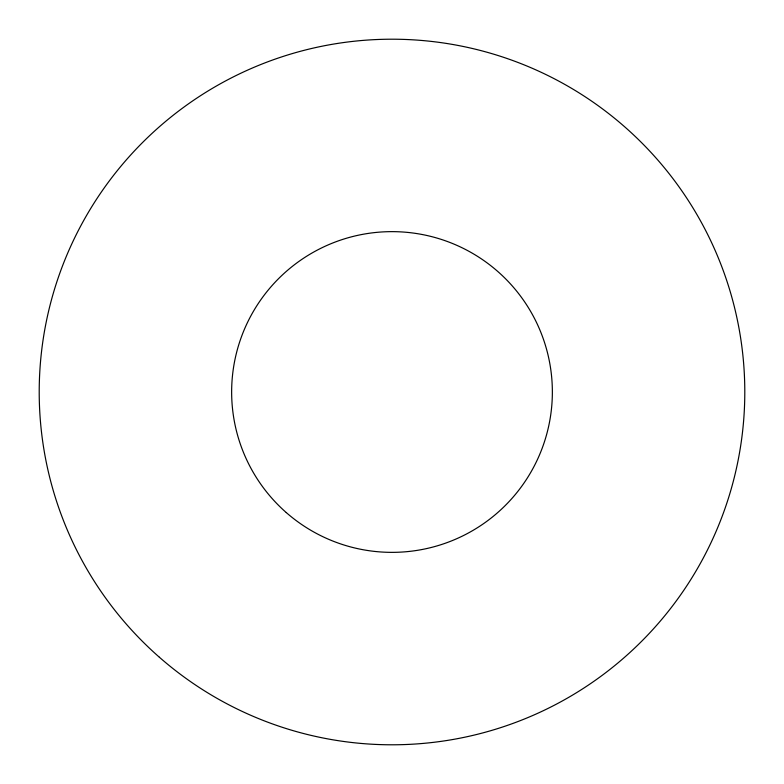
<?xml version="1.0" encoding="UTF-8"?>
<svg xmlns="http://www.w3.org/2000/svg" width="784" height="784" viewBox="0 0 784 784"><rect width="100%" height="100%" fill="white"/><g stroke="black" fill="none" stroke-linecap="round" stroke-linejoin="round"><path stroke-width="1.18" d="M159.387 657.247A352.8 352.8 0 0 0 738.018 460.825A352.8 352.8 0 0 0 278.594 57.928A352.8 352.8 0 0 0 159.387 657.247M286.268 512.569A160.367 160.367 0 0 0 549.28 423.282A160.367 160.367 0 0 0 340.452 240.149A160.367 160.367 0 0 0 286.268 512.569"/></g></svg>
